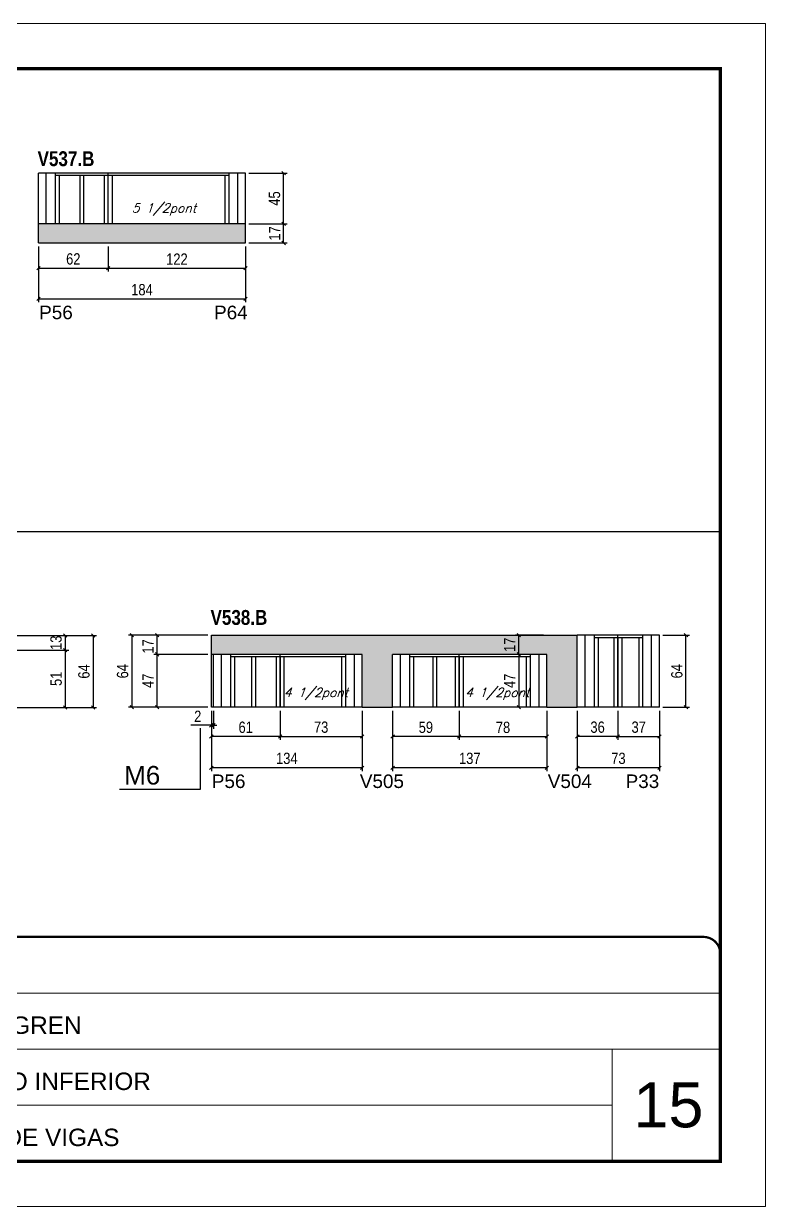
# Model space of a CAD drawing. Extents: x 3309 to 9590, y -2522 to 14608.
# Drawn here: x 7319 to 7978, y 10112 to 11162 of the extents above; entities that cross this region are included whole.
import ezdxf

# ---------------------------------------------------------------- set-up
doc = ezdxf.new("R2010")
doc.units = 0
doc.linetypes.add('CONTINUO', pattern=[0])
doc.linetypes.add('DASHED', pattern=[0.75, 0.5, -0.25])
for name, color, linetype in [('5', 5, 'Continuous'), ('COTA', 241, 'Continuous'), ('NOMENCLATURA', 7, 'Continuous'), ('Painéis', 200, 'Continuous'), ('SARR_2.2x7', 40, 'Continuous'), ('SARR_3.5x7', 81, 'Continuous'), ('texto', 7, 'Continuous')]:
    doc.layers.add(name, color=color, linetype=linetype)
for name, color, linetype, lineweight in [('CARIMBO', 255, 'Continuous', 9), ('Folhas', 255, 'Continuous', 9), ('SARRAFO DE PRESSAO', 251, 'DASHED', 9)]:
    doc.layers.add(name, color=color, linetype=linetype, lineweight=lineweight)
doc.styles.add('ARIAL', font='arial.ttf')
doc.styles.add('COTA TECNICA', font='techl___.ttf', dxfattribs={"height": 10})
doc.styles.add('Romans', font='romans.shx')
doc.styles.get("Standard").update_dxf_attribs({"font": 'arial.ttf'})
doc.styles.add('TECNICA', font='techb___.ttf', dxfattribs={"height": 10})
doc.dimstyles.new('PAINEL', dxfattribs={"dimtxt": 10, "dimasz": 3, "dimexe": 3, "dimexo": 3, "dimgap": 3, "dimtad": 1, "dimdec": 1, "dimzin": 12, "dimdsep": 46, "dimtxsty": 'COTA TECNICA', "dimblk1": 'OBLIQUE', "dimblk2": 'OBLIQUE', "dimsah": 1, "dimcen": 0.9, "dimclrd": 4, "dimclre": 4, "dimclrt": 240, "dimadec": 1, "dimazin": 3, "dimtfac": 1, "dimtdec": 1, "dimtmove": 0, "dimatfit": 3, "dimfxl": 1, "dimtolj": 1, "dimtzin": 12, "dimarcsym": 0})

# ---------------------------------------------------------------- blocks, each defined once
blk = doc.blocks.new('9999999999')
at = {"color": 30, "linetype": 'CONTINUO'}
for p, q in [((98564.6, 34379.6), (99584, 34379.6)), ((98564.6, 34329.8), (99488, 34329.8)), ((99584, 34329.8), (99488, 34329.8)), ((99488, 34329.8), (99488, 34230.2)), ((98564.6, 34280), (99488, 34280))]:
    blk.add_line(p, q, dxfattribs=at)
at = {"color": 30, "linetype": 'CONTINUO', "const_width": 2}
blk.add_lwpolyline([(99584, 34230.2), (99584, 34414.4, 0.414214), (99569, 34429.4), (98229, 34429.4, 0.414214), (98214, 34414.4), (98214, 34245.2, 0.414214), (98229, 34230.2), (99584, 34230.2)], format="xyb", dxfattribs=at)
at = {"layer": 'Folhas'}
blk.add_lwpolyline([(98139, 34190.2), (99624, 34190.2), (99624, 35240.2), (98139, 35240.2)], close=True, dxfattribs=at)
at = {"layer": 'Folhas', "color": 30, "const_width": 3}
blk.add_lwpolyline([(98214, 34230.2), (99584, 34230.2), (99584, 35200.2), (98214, 35200.2)], close=True, dxfattribs=at)
at = {"color": 7, "linetype": 'Continuous', "ltscale": 5, "style": 'ARIAL'}
for s, p in [('LEAF LOEFGREN', (98837.7, 34343.3)), ('1° SUBSOLO INFERIOR', (98837.7, 34293.5)), ('LATERAIS DE VIGAS', (98837.7, 34243.7))]:
    blk.add_text(s, height=15.483, dxfattribs=at).set_placement(p)
blk = doc.blocks.new('_Oblique')
at = {"color": 0, "linetype": 'ByBlock', "lineweight": -2}
blk.add_line((-0.5, -0.5), (0.5, 0.5), dxfattribs=at)
blk = doc.blocks.new('*D205')
at = {"layer": 'COTA', "color": 4, "lineweight": -2, "transparency": 16777216}
for p, q in [((7309.1, 10606), (7359.2, 10606)), ((7356.2, 10606), (7356.2, 10555)), ((7309.1, 10555), (7359.2, 10555))]:
    blk.add_line(p, q, dxfattribs=at)
at = {"layer": 'Defpoints', "color": 0, "transparency": 16777216}
for p in [(7306.1, 10606, 0), (7306.1, 10555, 0), (7356.2, 10555)]:
    blk.add_point(p, dxfattribs=at)
at = {"layer": 'COTA', "color": 4, "lineweight": -2, "transparency": 16777216, "xscale": 3, "yscale": 3, "zscale": 3}
for p, rotation in [((7356.2, 10606), 90), ((7356.2, 10555), 270)]:
    blk.add_blockref('_Oblique', p, dxfattribs=dict(at, rotation=rotation))
at = {"layer": 'COTA', "color": 240, "transparency": 16777216, "insert": (7348.1, 10580.5), "char_height": 10, "attachment_point": 5, "rotation": 90, "style": 'COTA TECNICA'}
blk.add_mtext('\\A1;51', dxfattribs=at)
blk = doc.blocks.new('*D207')
at = {"layer": 'COTA', "color": 4, "lineweight": -2, "transparency": 16777216}
for p, q in [((7309.1, 10619), (7359.2, 10619)), ((7356.2, 10619), (7356.2, 10606)), ((7309.1, 10606), (7359.2, 10606))]:
    blk.add_line(p, q, dxfattribs=at)
at = {"layer": 'Defpoints', "color": 0, "transparency": 16777216}
for p in [(7306.1, 10619, 0), (7306.1, 10606, 0), (7356.2, 10606)]:
    blk.add_point(p, dxfattribs=at)
at = {"layer": 'COTA', "color": 4, "lineweight": -2, "transparency": 16777216, "xscale": 3, "yscale": 3, "zscale": 3}
for p, rotation in [((7356.2, 10619), 90), ((7356.2, 10606), 270)]:
    blk.add_blockref('_Oblique', p, dxfattribs=dict(at, rotation=rotation))
at = {"layer": 'COTA', "color": 240, "transparency": 16777216, "insert": (7348, 10612.5), "char_height": 10, "attachment_point": 5, "rotation": 90, "style": 'COTA TECNICA'}
blk.add_mtext('\\A1;13', dxfattribs=at)
blk = doc.blocks.new('*D208')
at = {"layer": 'COTA', "color": 4, "lineweight": -2, "transparency": 16777216}
for p, q in [((7309.1, 10619), (7383.9, 10619)), ((7380.9, 10619), (7380.9, 10555)), ((7309.1, 10555), (7383.9, 10555))]:
    blk.add_line(p, q, dxfattribs=at)
at = {"layer": 'Defpoints', "color": 0, "transparency": 16777216}
for p in [(7306.1, 10619, 0), (7306.1, 10555, 0), (7380.9, 10555)]:
    blk.add_point(p, dxfattribs=at)
at = {"layer": 'COTA', "color": 4, "lineweight": -2, "transparency": 16777216, "xscale": 3, "yscale": 3, "zscale": 3}
for p, rotation in [((7380.9, 10619), 90), ((7380.9, 10555), 270)]:
    blk.add_blockref('_Oblique', p, dxfattribs=dict(at, rotation=rotation))
at = {"layer": 'COTA', "color": 240, "transparency": 16777216, "insert": (7372.8, 10587), "char_height": 10, "attachment_point": 5, "rotation": 90, "style": 'COTA TECNICA'}
blk.add_mtext('\\A1;64', dxfattribs=at)
blk = doc.blocks.new('*D210')
at = {"layer": 'COTA', "color": 4, "linetype": 'ByBlock', "lineweight": -2, "transparency": 16777216}
for p, q in [((7485.9, 10552.2), (7485.9, 10526.3)), ((7546.9, 10552.2), (7546.9, 10526.3)), ((7546.9, 10529.3), (7485.9, 10529.3))]:
    blk.add_line(p, q, dxfattribs=at)
at = {"layer": 'Defpoints', "color": 0, "linetype": 'ByBlock', "transparency": 16777216}
for p in [(7485.9, 10555.2), (7546.9, 10555.2), (7485.9, 10529.3)]:
    blk.add_point(p, dxfattribs=at)
at = {"layer": 'COTA', "color": 4, "linetype": 'ByBlock', "lineweight": -2, "transparency": 16777216, "xscale": 3, "yscale": 3, "zscale": 3, "rotation": 180}
blk.add_blockref('_Oblique', (7485.9, 10529.3), dxfattribs=at)
at = {"layer": 'COTA', "color": 4, "linetype": 'ByBlock', "lineweight": -2, "transparency": 16777216, "xscale": 3, "yscale": 3, "zscale": 3}
blk.add_blockref('_Oblique', (7546.9, 10529.3), dxfattribs=at)
at = {"layer": 'COTA', "color": 240, "linetype": 'ByBlock', "transparency": 16777216, "insert": (7516.4, 10537.4), "char_height": 10, "attachment_point": 5, "style": 'COTA TECNICA'}
blk.add_mtext('\\A1;61', dxfattribs=at)
blk = doc.blocks.new('*D213')
at = {"layer": 'COTA', "color": 4, "linetype": 'ByBlock', "lineweight": -2, "transparency": 16777216}
for p, q in [((7485.9, 10552.2), (7485.9, 10498.5)), ((7619.9, 10552.2), (7619.9, 10498.5)), ((7619.9, 10501.5), (7485.9, 10501.5))]:
    blk.add_line(p, q, dxfattribs=at)
at = {"layer": 'Defpoints', "color": 0, "linetype": 'ByBlock', "transparency": 16777216}
for p in [(7485.9, 10555.2), (7619.9, 10555.2), (7485.9, 10501.5)]:
    blk.add_point(p, dxfattribs=at)
at = {"layer": 'COTA', "color": 4, "linetype": 'ByBlock', "lineweight": -2, "transparency": 16777216, "xscale": 3, "yscale": 3, "zscale": 3, "rotation": 180}
blk.add_blockref('_Oblique', (7485.9, 10501.5), dxfattribs=at)
at = {"layer": 'COTA', "color": 4, "linetype": 'ByBlock', "lineweight": -2, "transparency": 16777216, "xscale": 3, "yscale": 3, "zscale": 3}
blk.add_blockref('_Oblique', (7619.9, 10501.5), dxfattribs=at)
at = {"layer": 'COTA', "color": 240, "linetype": 'ByBlock', "transparency": 16777216, "insert": (7552.9, 10509.8), "char_height": 10, "attachment_point": 5, "style": 'COTA TECNICA'}
blk.add_mtext('\\A1;134', dxfattribs=at)
blk = doc.blocks.new('*D214')
at = {"layer": 'COTA', "color": 4, "lineweight": -2, "transparency": 16777216}
for p, q in [((7482.9, 10602.2), (7434.8, 10602.2)), ((7437.8, 10555.2), (7437.8, 10602.2)), ((7482.9, 10555.2), (7434.8, 10555.2))]:
    blk.add_line(p, q, dxfattribs=at)
at = {"layer": 'Defpoints', "color": 0, "transparency": 16777216}
for p in [(7437.8, 10602.2), (7485.9, 10602.2), (7485.9, 10555.2)]:
    blk.add_point(p, dxfattribs=at)
at = {"layer": 'COTA', "color": 4, "lineweight": -2, "transparency": 16777216, "xscale": 3, "yscale": 3, "zscale": 3}
for p, rotation in [((7437.8, 10602.2), 90), ((7437.8, 10555.2), 270)]:
    blk.add_blockref('_Oblique', p, dxfattribs=dict(at, rotation=rotation))
at = {"layer": 'COTA', "color": 240, "transparency": 16777216, "insert": (7429.7, 10578.7), "char_height": 10, "attachment_point": 5, "rotation": 90, "style": 'COTA TECNICA'}
blk.add_mtext('\\A1;47', dxfattribs=at)
blk = doc.blocks.new('*D211')
at = {"layer": 'COTA', "color": 4, "lineweight": -2, "transparency": 16777216}
for p, q in [((7546.9, 10552.2), (7546.9, 10526.3)), ((7619.9, 10552.2), (7619.9, 10526.3)), ((7546.9, 10529.3), (7619.9, 10529.3))]:
    blk.add_line(p, q, dxfattribs=at)
at = {"layer": 'Defpoints', "color": 0, "transparency": 16777216}
for p in [(7546.9, 10555.2, 0), (7619.9, 10555.2, 0), (7619.9, 10529.3)]:
    blk.add_point(p, dxfattribs=at)
at = {"layer": 'COTA', "color": 4, "lineweight": -2, "transparency": 16777216, "xscale": 3, "yscale": 3, "zscale": 3, "rotation": 180}
blk.add_blockref('_Oblique', (7546.9, 10529.3), dxfattribs=at)
at = {"layer": 'COTA', "color": 4, "lineweight": -2, "transparency": 16777216, "xscale": 3, "yscale": 3, "zscale": 3}
blk.add_blockref('_Oblique', (7619.9, 10529.3), dxfattribs=at)
at = {"layer": 'COTA', "color": 240, "transparency": 16777216, "insert": (7583.4, 10537.5), "char_height": 10, "attachment_point": 5, "style": 'COTA TECNICA'}
blk.add_mtext('\\A1;73', dxfattribs=at)
blk = doc.blocks.new('*D212')
at = {"layer": 'COTA', "color": 4, "lineweight": -2, "transparency": 16777216}
for p, q in [((7482.9, 10619.2), (7434.8, 10619.2)), ((7437.8, 10602.2), (7437.8, 10619.2)), ((7482.9, 10602.2), (7434.8, 10602.2))]:
    blk.add_line(p, q, dxfattribs=at)
at = {"layer": 'Defpoints', "color": 0, "transparency": 16777216}
for p in [(7437.8, 10619.2), (7485.9, 10619.2, 0), (7485.9, 10602.2, 0)]:
    blk.add_point(p, dxfattribs=at)
at = {"layer": 'COTA', "color": 4, "lineweight": -2, "transparency": 16777216, "xscale": 3, "yscale": 3, "zscale": 3}
for p, rotation in [((7437.8, 10619.2), 90), ((7437.8, 10602.2), 270)]:
    blk.add_blockref('_Oblique', p, dxfattribs=dict(at, rotation=rotation))
at = {"layer": 'COTA', "color": 240, "transparency": 16777216, "insert": (7429.7, 10609.2), "char_height": 10, "attachment_point": 5, "rotation": 90, "style": 'COTA TECNICA'}
blk.add_mtext('\\A1;17', dxfattribs=at)
blk = doc.blocks.new('*D209')
at = {"layer": 'COTA', "color": 4, "lineweight": -2, "transparency": 16777216}
for p, q in [((7482.9, 10619.2), (7412.2, 10619.2)), ((7415.2, 10619.2), (7415.2, 10555.2)), ((7482.9, 10555.2), (7412.2, 10555.2))]:
    blk.add_line(p, q, dxfattribs=at)
at = {"layer": 'Defpoints', "color": 0, "transparency": 16777216}
for p in [(7485.9, 10619.2, 0), (7415.2, 10555.2), (7485.9, 10555.2, 0)]:
    blk.add_point(p, dxfattribs=at)
at = {"layer": 'COTA', "color": 4, "lineweight": -2, "transparency": 16777216, "xscale": 3, "yscale": 3, "zscale": 3}
for p, rotation in [((7415.2, 10619.2), 90), ((7415.2, 10555.2), 270)]:
    blk.add_blockref('_Oblique', p, dxfattribs=dict(at, rotation=rotation))
at = {"layer": 'COTA', "color": 240, "transparency": 16777216, "insert": (7407.1, 10587.2), "char_height": 10, "attachment_point": 5, "rotation": 90, "style": 'COTA TECNICA'}
blk.add_mtext('\\A1;64', dxfattribs=at)
blk = doc.blocks.new('*D215')
at = {"layer": 'COTA', "color": 4, "linetype": 'ByBlock', "lineweight": -2, "transparency": 16777216}
for p, q in [((7646.9, 10552.2), (7646.9, 10526.3)), ((7705.9, 10552.2), (7705.9, 10526.3)), ((7705.9, 10529.3), (7646.9, 10529.3))]:
    blk.add_line(p, q, dxfattribs=at)
at = {"layer": 'Defpoints', "color": 0, "linetype": 'ByBlock', "transparency": 16777216}
for p in [(7646.9, 10555.2), (7705.9, 10555.2), (7646.9, 10529.3)]:
    blk.add_point(p, dxfattribs=at)
at = {"layer": 'COTA', "color": 4, "linetype": 'ByBlock', "lineweight": -2, "transparency": 16777216, "xscale": 3, "yscale": 3, "zscale": 3, "rotation": 180}
blk.add_blockref('_Oblique', (7646.9, 10529.3), dxfattribs=at)
at = {"layer": 'COTA', "color": 4, "linetype": 'ByBlock', "lineweight": -2, "transparency": 16777216, "xscale": 3, "yscale": 3, "zscale": 3}
blk.add_blockref('_Oblique', (7705.9, 10529.3), dxfattribs=at)
at = {"layer": 'COTA', "color": 240, "linetype": 'ByBlock', "transparency": 16777216, "insert": (7676.4, 10537.4), "char_height": 10, "attachment_point": 5, "style": 'COTA TECNICA'}
blk.add_mtext('\\A1;59', dxfattribs=at)
blk = doc.blocks.new('*D217')
at = {"layer": 'COTA', "color": 4, "linetype": 'ByBlock', "lineweight": -2, "transparency": 16777216}
for p, q in [((7646.9, 10552.2), (7646.9, 10498.5)), ((7783.9, 10552.2), (7783.9, 10498.5)), ((7783.9, 10501.5), (7646.9, 10501.5))]:
    blk.add_line(p, q, dxfattribs=at)
at = {"layer": 'Defpoints', "color": 0, "linetype": 'ByBlock', "transparency": 16777216}
for p in [(7646.9, 10555.2), (7783.9, 10555.2), (7646.9, 10501.5)]:
    blk.add_point(p, dxfattribs=at)
at = {"layer": 'COTA', "color": 4, "linetype": 'ByBlock', "lineweight": -2, "transparency": 16777216, "xscale": 3, "yscale": 3, "zscale": 3, "rotation": 180}
blk.add_blockref('_Oblique', (7646.9, 10501.5), dxfattribs=at)
at = {"layer": 'COTA', "color": 4, "linetype": 'ByBlock', "lineweight": -2, "transparency": 16777216, "xscale": 3, "yscale": 3, "zscale": 3}
blk.add_blockref('_Oblique', (7783.9, 10501.5), dxfattribs=at)
at = {"layer": 'COTA', "color": 240, "linetype": 'ByBlock', "transparency": 16777216, "insert": (7715.4, 10509.8), "char_height": 10, "attachment_point": 5, "style": 'COTA TECNICA'}
blk.add_mtext('\\A1;137', dxfattribs=at)
blk = doc.blocks.new('*D216')
at = {"layer": 'COTA', "color": 4, "lineweight": -2, "transparency": 16777216}
for p, q in [((7705.9, 10552.2), (7705.9, 10526.3)), ((7783.9, 10552.2), (7783.9, 10526.3)), ((7705.9, 10529.3), (7783.9, 10529.3))]:
    blk.add_line(p, q, dxfattribs=at)
at = {"layer": 'Defpoints', "color": 0, "transparency": 16777216}
for p in [(7705.9, 10555.2, 0), (7783.9, 10555.2, 0), (7783.9, 10529.3)]:
    blk.add_point(p, dxfattribs=at)
at = {"layer": 'COTA', "color": 4, "lineweight": -2, "transparency": 16777216, "xscale": 3, "yscale": 3, "zscale": 3, "rotation": 180}
blk.add_blockref('_Oblique', (7705.9, 10529.3), dxfattribs=at)
at = {"layer": 'COTA', "color": 4, "lineweight": -2, "transparency": 16777216, "xscale": 3, "yscale": 3, "zscale": 3}
blk.add_blockref('_Oblique', (7783.9, 10529.3), dxfattribs=at)
at = {"layer": 'COTA', "color": 240, "transparency": 16777216, "insert": (7744.9, 10537.3), "char_height": 10, "attachment_point": 5, "style": 'COTA TECNICA'}
blk.add_mtext('\\A1;78', dxfattribs=at)
blk = doc.blocks.new('*D219')
at = {"layer": 'COTA', "color": 4, "linetype": 'ByBlock', "lineweight": -2, "transparency": 16777216}
for p, q in [((7810.9, 10552.2), (7810.9, 10526.3)), ((7846.9, 10552.2), (7846.9, 10526.3)), ((7846.9, 10529.3), (7810.9, 10529.3))]:
    blk.add_line(p, q, dxfattribs=at)
at = {"layer": 'Defpoints', "color": 0, "linetype": 'ByBlock', "transparency": 16777216}
for p in [(7810.9, 10555.2), (7846.9, 10555.2), (7810.9, 10529.3)]:
    blk.add_point(p, dxfattribs=at)
at = {"layer": 'COTA', "color": 4, "linetype": 'ByBlock', "lineweight": -2, "transparency": 16777216, "xscale": 3, "yscale": 3, "zscale": 3, "rotation": 180}
blk.add_blockref('_Oblique', (7810.9, 10529.3), dxfattribs=at)
at = {"layer": 'COTA', "color": 4, "linetype": 'ByBlock', "lineweight": -2, "transparency": 16777216, "xscale": 3, "yscale": 3, "zscale": 3}
blk.add_blockref('_Oblique', (7846.9, 10529.3), dxfattribs=at)
at = {"layer": 'COTA', "color": 240, "linetype": 'ByBlock', "transparency": 16777216, "insert": (7828.9, 10537.5), "char_height": 10, "attachment_point": 5, "style": 'COTA TECNICA'}
blk.add_mtext('\\A1;36', dxfattribs=at)
blk = doc.blocks.new('*D220')
at = {"layer": 'COTA', "color": 4, "linetype": 'ByBlock', "lineweight": -2, "transparency": 16777216}
for p, q in [((7810.9, 10552.2), (7810.9, 10498.5)), ((7883.9, 10552.2), (7883.9, 10498.5)), ((7883.9, 10501.5), (7810.9, 10501.5))]:
    blk.add_line(p, q, dxfattribs=at)
at = {"layer": 'Defpoints', "color": 0, "linetype": 'ByBlock', "transparency": 16777216}
for p in [(7810.9, 10555.2), (7883.9, 10555.2), (7810.9, 10501.5)]:
    blk.add_point(p, dxfattribs=at)
at = {"layer": 'COTA', "color": 4, "linetype": 'ByBlock', "lineweight": -2, "transparency": 16777216, "xscale": 3, "yscale": 3, "zscale": 3, "rotation": 180}
blk.add_blockref('_Oblique', (7810.9, 10501.5), dxfattribs=at)
at = {"layer": 'COTA', "color": 4, "linetype": 'ByBlock', "lineweight": -2, "transparency": 16777216, "xscale": 3, "yscale": 3, "zscale": 3}
blk.add_blockref('_Oblique', (7883.9, 10501.5), dxfattribs=at)
at = {"layer": 'COTA', "color": 240, "linetype": 'ByBlock', "transparency": 16777216, "insert": (7847.4, 10509.8), "char_height": 10, "attachment_point": 5, "style": 'COTA TECNICA'}
blk.add_mtext('\\A1;73', dxfattribs=at)
blk = doc.blocks.new('*D218')
at = {"layer": 'COTA', "color": 4, "lineweight": -2, "transparency": 16777216}
for p, q in [((7846.9, 10552.2), (7846.9, 10526.3)), ((7883.9, 10552.2), (7883.9, 10526.3)), ((7846.9, 10529.3), (7883.9, 10529.3))]:
    blk.add_line(p, q, dxfattribs=at)
at = {"layer": 'Defpoints', "color": 0, "transparency": 16777216}
for p in [(7846.9, 10555.2, 0), (7883.9, 10555.2, 0), (7883.9, 10529.3)]:
    blk.add_point(p, dxfattribs=at)
at = {"layer": 'COTA', "color": 4, "lineweight": -2, "transparency": 16777216, "xscale": 3, "yscale": 3, "zscale": 3, "rotation": 180}
blk.add_blockref('_Oblique', (7846.9, 10529.3), dxfattribs=at)
at = {"layer": 'COTA', "color": 4, "lineweight": -2, "transparency": 16777216, "xscale": 3, "yscale": 3, "zscale": 3}
blk.add_blockref('_Oblique', (7883.9, 10529.3), dxfattribs=at)
at = {"layer": 'COTA', "color": 240, "transparency": 16777216, "insert": (7865.4, 10537.5), "char_height": 10, "attachment_point": 5, "style": 'COTA TECNICA'}
blk.add_mtext('\\A1;37', dxfattribs=at)
blk = doc.blocks.new('*D221')
at = {"layer": 'COTA', "color": 4, "lineweight": -2, "transparency": 16777216}
for p, q in [((7886.9, 10619.2), (7910.4, 10619.2)), ((7907.4, 10555.2), (7907.4, 10619.2)), ((7886.9, 10555.2), (7910.4, 10555.2))]:
    blk.add_line(p, q, dxfattribs=at)
at = {"layer": 'Defpoints', "color": 0, "transparency": 16777216}
for p in [(7883.9, 10619.2), (7907.4, 10619.2), (7883.9, 10555.2)]:
    blk.add_point(p, dxfattribs=at)
at = {"layer": 'COTA', "color": 4, "lineweight": -2, "transparency": 16777216, "xscale": 3, "yscale": 3, "zscale": 3}
for p, rotation in [((7907.4, 10619.2), 90), ((7907.4, 10555.2), 270)]:
    blk.add_blockref('_Oblique', p, dxfattribs=dict(at, rotation=rotation))
at = {"layer": 'COTA', "color": 240, "transparency": 16777216, "insert": (7899.3, 10587.2), "char_height": 10, "attachment_point": 5, "rotation": 90, "style": 'COTA TECNICA'}
blk.add_mtext('\\A1;64', dxfattribs=at)
blk = doc.blocks.new('*D222')
at = {"layer": 'COTA', "color": 4, "lineweight": -2, "transparency": 16777216}
for p, q in [((7485.9, 10552.2), (7485.9, 10536.2)), ((7487.9, 10552.2), (7487.9, 10536.2)), ((7485.9, 10539.2), (7467.8, 10539.2)), ((7487.9, 10539.2), (7485.9, 10539.2)), ((7487.9, 10539.2), (7490.9, 10539.2))]:
    blk.add_line(p, q, dxfattribs=at)
at = {"layer": 'Defpoints', "color": 0, "transparency": 16777216}
for p in [(7485.9, 10555.2), (7487.9, 10555.2), (7485.9, 10539.2)]:
    blk.add_point(p, dxfattribs=at)
at = {"layer": 'COTA', "color": 4, "lineweight": -2, "transparency": 16777216, "xscale": 3, "yscale": 3, "zscale": 3}
blk.add_blockref('_Oblique', (7485.9, 10539.2), dxfattribs=at)
at = {"layer": 'COTA', "color": 4, "lineweight": -2, "transparency": 16777216, "xscale": 3, "yscale": 3, "zscale": 3, "rotation": 180}
blk.add_blockref('_Oblique', (7487.9, 10539.2), dxfattribs=at)
at = {"layer": 'COTA', "color": 240, "transparency": 16777216, "insert": (7473.8, 10547.2), "char_height": 10, "attachment_point": 5, "style": 'COTA TECNICA'}
blk.add_mtext('\\A1;2', dxfattribs=at)
blk = doc.blocks.new('*D235')
at = {"layer": 'COTA', "color": 4, "lineweight": -2, "transparency": 16777216}
for p, q in [((7332.3, 10964.4), (7332.3, 10914.8)), ((7516.3, 10964.4), (7516.3, 10914.8)), ((7332.3, 10917.8), (7516.3, 10917.8))]:
    blk.add_line(p, q, dxfattribs=at)
at = {"layer": 'Defpoints', "color": 0, "transparency": 16777216}
for p in [(7332.3, 10967.4), (7516.3, 10967.4), (7516.3, 10917.8)]:
    blk.add_point(p, dxfattribs=at)
at = {"layer": 'COTA', "color": 4, "lineweight": -2, "transparency": 16777216, "xscale": 3, "yscale": 3, "zscale": 3, "rotation": 180}
blk.add_blockref('_Oblique', (7332.3, 10917.8), dxfattribs=at)
at = {"layer": 'COTA', "color": 4, "lineweight": -2, "transparency": 16777216, "xscale": 3, "yscale": 3, "zscale": 3}
blk.add_blockref('_Oblique', (7516.3, 10917.8), dxfattribs=at)
at = {"layer": 'COTA', "color": 240, "transparency": 16777216, "insert": (7424.3, 10925.9), "char_height": 10, "attachment_point": 5, "style": 'COTA TECNICA'}
blk.add_mtext('\\A1;184', dxfattribs=at)
blk = doc.blocks.new('*D236')
at = {"layer": 'COTA', "color": 4, "lineweight": -2, "transparency": 16777216}
for p, q in [((7519.3, 10984.4), (7553.1, 10984.4)), ((7550.1, 10967.4), (7550.1, 10984.4)), ((7519.3, 10967.4), (7553.1, 10967.4))]:
    blk.add_line(p, q, dxfattribs=at)
at = {"layer": 'Defpoints', "color": 0, "transparency": 16777216}
for p in [(7516.3, 10984.4), (7550.1, 10984.4), (7516.3, 10967.4)]:
    blk.add_point(p, dxfattribs=at)
at = {"layer": 'COTA', "color": 4, "lineweight": -2, "transparency": 16777216, "xscale": 3, "yscale": 3, "zscale": 3}
for p, rotation in [((7550.1, 10984.4), 90), ((7550.1, 10967.4), 270)]:
    blk.add_blockref('_Oblique', p, dxfattribs=dict(at, rotation=rotation))
at = {"layer": 'COTA', "color": 240, "transparency": 16777216, "insert": (7542.1, 10975.9), "char_height": 10, "attachment_point": 5, "rotation": 90, "style": 'COTA TECNICA'}
blk.add_mtext('\\A1;17', dxfattribs=at)
blk = doc.blocks.new('*D237')
at = {"layer": 'COTA', "color": 4, "lineweight": -2, "transparency": 16777216}
for p, q in [((7519.3, 11029.4), (7553.1, 11029.4)), ((7550.1, 10984.4), (7550.1, 11029.4)), ((7519.3, 10984.4), (7553.1, 10984.4))]:
    blk.add_line(p, q, dxfattribs=at)
at = {"layer": 'Defpoints', "color": 0, "transparency": 16777216}
for p in [(7516.3, 11029.4), (7550.1, 11029.4), (7516.3, 10984.4)]:
    blk.add_point(p, dxfattribs=at)
at = {"layer": 'COTA', "color": 4, "lineweight": -2, "transparency": 16777216, "xscale": 3, "yscale": 3, "zscale": 3}
for p, rotation in [((7550.1, 11029.4), 90), ((7550.1, 10984.4), 270)]:
    blk.add_blockref('_Oblique', p, dxfattribs=dict(at, rotation=rotation))
at = {"layer": 'COTA', "color": 240, "transparency": 16777216, "insert": (7542, 11006.9), "char_height": 10, "attachment_point": 5, "rotation": 90, "style": 'COTA TECNICA'}
blk.add_mtext('\\A1;45', dxfattribs=at)
blk = doc.blocks.new('*D238')
at = {"layer": 'COTA', "color": 4, "lineweight": -2, "transparency": 16777216}
for p, q in [((7332.3, 10964.4), (7332.3, 10942.1)), ((7394.3, 10964.4), (7394.3, 10942.1)), ((7332.3, 10945.1), (7394.3, 10945.1))]:
    blk.add_line(p, q, dxfattribs=at)
at = {"layer": 'Defpoints', "color": 0, "transparency": 16777216}
for p in [(7332.3, 10967.4), (7394.3, 10967.4), (7394.3, 10945.1)]:
    blk.add_point(p, dxfattribs=at)
at = {"layer": 'COTA', "color": 4, "lineweight": -2, "transparency": 16777216, "xscale": 3, "yscale": 3, "zscale": 3, "rotation": 180}
blk.add_blockref('_Oblique', (7332.3, 10945.1), dxfattribs=at)
at = {"layer": 'COTA', "color": 4, "lineweight": -2, "transparency": 16777216, "xscale": 3, "yscale": 3, "zscale": 3}
blk.add_blockref('_Oblique', (7394.3, 10945.1), dxfattribs=at)
at = {"layer": 'COTA', "color": 240, "transparency": 16777216, "insert": (7363.3, 10953.2), "char_height": 10, "attachment_point": 5, "style": 'COTA TECNICA'}
blk.add_mtext('\\A1;62', dxfattribs=at)
blk = doc.blocks.new('*D239')
at = {"layer": 'COTA', "color": 4, "lineweight": -2, "transparency": 16777216}
for p, q in [((7394.3, 10964.4), (7394.3, 10942.1)), ((7516.3, 10964.4), (7516.3, 10942.1)), ((7394.3, 10945.1), (7516.3, 10945.1))]:
    blk.add_line(p, q, dxfattribs=at)
at = {"layer": 'Defpoints', "color": 0, "transparency": 16777216}
for p in [(7394.3, 10967.4), (7516.3, 10967.4), (7516.3, 10945.1)]:
    blk.add_point(p, dxfattribs=at)
at = {"layer": 'COTA', "color": 4, "lineweight": -2, "transparency": 16777216, "xscale": 3, "yscale": 3, "zscale": 3, "rotation": 180}
blk.add_blockref('_Oblique', (7394.3, 10945.1), dxfattribs=at)
at = {"layer": 'COTA', "color": 4, "lineweight": -2, "transparency": 16777216, "xscale": 3, "yscale": 3, "zscale": 3}
blk.add_blockref('_Oblique', (7516.3, 10945.1), dxfattribs=at)
at = {"layer": 'COTA', "color": 240, "transparency": 16777216, "insert": (7455.3, 10953.1), "char_height": 10, "attachment_point": 5, "style": 'COTA TECNICA'}
blk.add_mtext('\\A1;122', dxfattribs=at)
blk = doc.blocks.new('*D489')
at = {"layer": 'COTA', "color": 4, "lineweight": -2, "transparency": 16777216}
for p, q in [((7780.9, 10602.2), (7755.9, 10602.2)), ((7758.9, 10602.2), (7758.9, 10555.2)), ((7780.9, 10555.2), (7755.9, 10555.2))]:
    blk.add_line(p, q, dxfattribs=at)
at = {"layer": 'Defpoints', "color": 0, "transparency": 16777216}
for p in [(7783.9, 10602.2), (7758.9, 10555.2), (7783.9, 10555.2)]:
    blk.add_point(p, dxfattribs=at)
at = {"layer": 'COTA', "color": 4, "lineweight": -2, "transparency": 16777216, "xscale": 3, "yscale": 3, "zscale": 3}
for p, rotation in [((7758.9, 10602.2), 90), ((7758.9, 10555.2), 270)]:
    blk.add_blockref('_Oblique', p, dxfattribs=dict(at, rotation=rotation))
at = {"layer": 'COTA', "color": 240, "transparency": 16777216, "insert": (7750.8, 10578.7), "char_height": 10, "attachment_point": 5, "rotation": 90, "style": 'COTA TECNICA'}
blk.add_mtext('\\A1;47', dxfattribs=at)
blk = doc.blocks.new('*D490')
at = {"layer": 'COTA', "color": 4, "lineweight": -2, "transparency": 16777216}
for p, q in [((7780.9, 10619.2), (7755.9, 10619.2)), ((7758.9, 10602.2), (7758.9, 10619.2)), ((7780.9, 10602.2), (7755.9, 10602.2))]:
    blk.add_line(p, q, dxfattribs=at)
at = {"layer": 'Defpoints', "color": 0, "transparency": 16777216}
for p in [(7758.9, 10619.2), (7783.9, 10619.2), (7783.9, 10602.2)]:
    blk.add_point(p, dxfattribs=at)
at = {"layer": 'COTA', "color": 4, "lineweight": -2, "transparency": 16777216, "xscale": 3, "yscale": 3, "zscale": 3}
for p, rotation in [((7758.9, 10619.2), 90), ((7758.9, 10602.2), 270)]:
    blk.add_blockref('_Oblique', p, dxfattribs=dict(at, rotation=rotation))
at = {"layer": 'COTA', "color": 240, "transparency": 16777216, "insert": (7750.8, 10610.7), "char_height": 10, "attachment_point": 5, "rotation": 90, "style": 'COTA TECNICA'}
blk.add_mtext('\\A1;17', dxfattribs=at)

msp = doc.modelspace()

# ---------------------------------------------------------------- hatches: boundary and pattern name
at = {"layer": 'COTA'}
h = msp.add_hatch(dxfattribs=at)
h.set_pattern_fill('AR-CONC', color=256, scale=0.03)
h.set_pattern_definition([(50, (330.201, 0), (5.46554, -0.4781726), [0.5715, -6.2865]), (355, (330.201, 0), (-1.0573026, 5.7317054), [0.4572, -5.0292175]), (100.451445, (330.6565, -0.04), (4.4082374, 5.2535326), [0.4857003, -5.3427073]), (46.1842, (330.201, 1.524), (8.1323712, -1.26127), [0.85725, -9.42975]), (96.63556, (330.879, 1.419), (7.122124, 7.4227837), [0.7285507, -8.014068]), (351.18415, (330.201, 1.524), (7.122124, 7.422784), [0.685799, -7.543792]), (21, (330.963, 1.143), (4.5484317, -3.067956), [0.5715, -6.2865]), (326, (330.963, 1.143), (1.8540609, 5.525639), [0.4572, -5.0292]), (71.451445, (331.342, 0.8873), (6.4024926, 2.457683), [0.4857003, -5.3426981]), (37.5, (330.201, 0), (0.0926581, 2.53665117), [0, -4.96824, 0, -5.1054, 0, -5.04825]), (7.5, (330.201, 0), (2.0045899, 3.00541724), [0, -2.91084, 0, -4.85394, 0, -1.92405]), (327.5, (328.5018, 0), (4.06771786, -0.17186232), [0, -1.905, 0, -5.9436, 0, -7.8867]), (317.5, (327.7398, 0), (4.4438754, 0.7627947), [0, -2.4765, 0, -3.94716, 0, -5.6007])])
h.paths.add_polyline_path([(7516.3, 10984.4), (7332.3, 10984.4), (7332.3, 10967.4), (7516.3, 10967.4)])
h = msp.add_hatch(dxfattribs=at)
h.set_pattern_fill('AR-CONC', color=256, scale=0.03)
h.paths.add_polyline_path([(7810.9, 10619.17), (7485.9, 10619.17), (7485.9, 10602.17), (7619.9, 10602.17), (7619.9, 10555.17), (7646.9, 10555.17), (7646.9, 10602.17), (7783.9, 10602.17), (7783.9, 10555.17), (7810.9, 10555.17)])

# ---------------------------------------------------------------- linework, layer by layer
for p, q in [((7332.3, 10967.4), (7332.3, 10984.4)), ((7516.3, 10967.4), (7516.3, 10984.4)), ((7332.3, 10967.4), (7516.3, 10967.4)), ((6567.87, 10711.25), (7937.87, 10711.25)), ((7485.9, 10602.17), (7485.9, 10619.17)), ((7485.9, 10619.17), (7810.9, 10619.17)), ((7619.9, 10555.17), (7646.9, 10555.17)), ((7783.9, 10555.17), (7810.9, 10555.17))]:
    msp.add_line(p, q, dxfattribs=at)
at = {"layer": 'NOMENCLATURA', "linetype": 'Continuous'}
for p, q in [((7476.24, 10482.42), (7476.24, 10536.72)), ((7404.35, 10482.42), (7476.24, 10482.42))]:
    msp.add_line(p, q, dxfattribs=at)
at = {"layer": 'Painéis', "linetype": 'ByBlock'}
for p, q in [((7516.3, 11029.4), (7332.3, 11029.4)), ((7332.3, 10984.4), (7332.3, 11029.4)), ((7394.3, 10984.4), (7394.3, 11029.4)), ((7516.3, 10984.4), (7516.3, 11029.4)), ((7516.3, 10984.4), (7332.3, 10984.4)), ((7883.9, 10619.17), (7810.9, 10619.17)), ((7810.9, 10555.17), (7810.9, 10619.17)), ((7846.9, 10555.17), (7846.9, 10619.17)), ((7883.9, 10555.17), (7883.9, 10619.17)), ((7619.9, 10602.17), (7485.9, 10602.17)), ((7485.9, 10555.17), (7485.9, 10602.17)), ((7487.9, 10555.17), (7487.9, 10602.17)), ((7546.9, 10555.17), (7546.9, 10602.17)), ((7619.9, 10555.17), (7619.9, 10602.17)), ((7783.9, 10602.17), (7646.9, 10602.17)), ((7646.9, 10555.17), (7646.9, 10602.17)), ((7705.9, 10555.17), (7705.9, 10602.17)), ((7783.9, 10555.17), (7783.9, 10602.17)), ((7619.9, 10555.17), (7485.9, 10555.17)), ((7783.9, 10555.17), (7646.9, 10555.17)), ((7883.9, 10555.17), (7810.9, 10555.17))]:
    msp.add_line(p, q, dxfattribs=at)
at = {"layer": 'SARR_2.2x7', "linetype": 'Continuous'}
for p, q in [((7339.3, 10984.4), (7339.3, 11029.4)), ((7394.3, 11027.2), (7347.3, 11027.2)), ((7501.3, 11027.2), (7394.3, 11027.2)), ((7509.3, 10984.4), (7509.3, 11029.4)), ((7817.9, 10555.17), (7817.9, 10619.17)), ((7846.9, 10616.97), (7825.9, 10616.97)), ((7868.9, 10616.97), (7846.9, 10616.97)), ((7846.9, 10616.97), (7846.9, 10616.97)), ((7876.9, 10555.17), (7876.9, 10619.17)), ((7494.9, 10555.17), (7494.9, 10602.17)), ((7546.9, 10599.97), (7502.9, 10599.97)), ((7604.9, 10599.97), (7546.9, 10599.97)), ((7546.9, 10599.97), (7546.9, 10599.97)), ((7612.9, 10555.17), (7612.9, 10602.17)), ((7653.9, 10555.17), (7653.9, 10602.17)), ((7705.9, 10599.97), (7661.9, 10599.97)), ((7768.9, 10599.97), (7705.9, 10599.97)), ((7705.9, 10599.97), (7705.9, 10599.97)), ((7776.9, 10555.17), (7776.9, 10602.17))]:
    msp.add_line(p, q, dxfattribs=at)
at = {"layer": 'SARR_3.5x7'}
for p, q in [((7347.3, 11029.4), (7347.3, 10984.4)), ((7350.8, 11027.2), (7350.8, 10984.4)), ((7368.97, 11027.2), (7368.97, 10984.4)), ((7372.47, 11027.2), (7372.47, 10984.4)), ((7390.8, 11027.2), (7390.8, 10984.4)), ((7397.8, 11027.2), (7397.8, 10984.4)), ((7497.8, 11027.2), (7497.8, 10984.4)), ((7501.3, 11029.4), (7501.3, 10984.4)), ((7825.9, 10619.17), (7825.9, 10555.17)), ((7829.4, 10616.97), (7829.4, 10555.17)), ((7843.4, 10616.97), (7843.4, 10555.17)), ((7846.9, 10616.97), (7846.9, 10555.17)), ((7850.4, 10616.97), (7850.4, 10555.17)), ((7865.4, 10616.97), (7865.4, 10555.17)), ((7868.9, 10619.17), (7868.9, 10555.17)), ((7502.9, 10602.17), (7502.9, 10555.17)), ((7506.4, 10599.97), (7506.4, 10555.17)), ((7521.47, 10599.97), (7521.47, 10555.17)), ((7524.97, 10599.97), (7524.97, 10555.17)), ((7543.4, 10599.97), (7543.4, 10555.17)), ((7546.9, 10599.97), (7546.9, 10555.17)), ((7550.4, 10599.97), (7550.4, 10555.17)), ((7601.4, 10599.97), (7601.4, 10555.17)), ((7604.9, 10602.17), (7604.9, 10555.17)), ((7661.9, 10602.17), (7661.9, 10555.17)), ((7665.4, 10599.97), (7665.4, 10555.17)), ((7682.47, 10599.97), (7682.47, 10555.17)), ((7685.97, 10599.97), (7685.97, 10555.17)), ((7702.4, 10599.97), (7702.4, 10555.17)), ((7705.9, 10599.97), (7705.9, 10555.17)), ((7709.4, 10599.97), (7709.4, 10555.17)), ((7765.4, 10599.97), (7765.4, 10555.17)), ((7768.9, 10602.17), (7768.9, 10555.17))]:
    msp.add_line(p, q, dxfattribs=at)

# ---------------------------------------------------------------- block references
at = {"layer": 'SARRAFO DE PRESSAO', "color": 6, "linetype": 'ByBlock'}
msp.add_blockref('9999999999', (-91646.11, -24078.07), dxfattribs=at)

# ---------------------------------------------------------------- texts
at = {"layer": '5', "linetype": 'Continuous'}
for s, p in [('P56', (7333.01, 10899.76)), ('P64', (7488.33, 10899.76)), ('P56', (7486.34, 10483.53)), ('V505', (7617.79, 10483.53)), ('V504', (7784.67, 10483.53)), ('P33', (7853.79, 10483.53))]:
    msp.add_text(s, height=12, rotation=0.00004, dxfattribs=at).set_placement(p)
at = {"layer": 'CARIMBO', "style": 'ARIAL'}
msp.add_text('15', height=40, dxfattribs=at).set_placement((7860.73, 10182.28))
at = {"layer": 'NOMENCLATURA', "style": 'TECNICA'}
for s, p in [('V537.B', (7331.59, 11035.64, 0)), ('V538.B', (7485.18, 10628.36))]:
    msp.add_text(s, height=13.2, dxfattribs=at).set_placement(p)
at = {"layer": 'NOMENCLATURA', "linetype": 'Continuous'}
msp.add_text('M6', height=16.5, dxfattribs=at).set_placement((7408.5, 10486.62))
at = {"layer": 'texto', "color": 2, "char_height": 8, "attachment_point": 5, "style": 'Romans'}
for s, insert in [('{\\Q19;\\C256;5 1/2pont}', (7443.8, 10997.2)), ('{\\Q19;\\C256;4 1/2pont}', (7578.83, 10567.01)), ('{\\Q19;\\C256;4 1/2pont}', (7739.83, 10567.01))]:
    msp.add_mtext(s, dxfattribs=dict(at, insert=insert))

# ---------------------------------------------------------------- dimensions: what is measured, and where the dimension line sits
at = {"layer": 'COTA'}
for base, p1, p2, picture, middle in [((7550.14, 11029.4), (7516.3, 10984.4), (7516.3, 11029.4), '*D237', (7542.03, 11006.9)), ((7380.86, 10554.99), (7306.11, 10618.99, 0), (7306.11, 10554.99, 0), '*D208', (7372.76, 10586.99)), ((7415.22, 10555.17, 0), (7485.9, 10619.17), (7485.9, 10555.17), '*D209', (7407.11, 10587.17, 0)), ((7758.87, 10619.17), (7783.9, 10602.17), (7783.9, 10619.17), '*D490', (7750.8, 10610.67)), ((7907.36, 10619.17), (7883.9, 10555.17), (7883.9, 10619.17), '*D221', (7899.26, 10587.17)), ((7356.2, 10554.99, 0), (7306.11, 10605.99, 0), (7306.11, 10554.99, 0), '*D205', (7348.09, 10580.49, 0)), ((7437.75, 10602.17), (7485.9, 10555.17), (7485.9, 10602.17), '*D214', (7429.68, 10578.67)), ((7758.87, 10555.17), (7783.9, 10602.17), (7783.9, 10555.17), '*D489', (7750.8, 10578.67))]:
    dim = msp.add_linear_dim(base=base, p1=p1, p2=p2, angle=90, dimstyle='PAINEL', dxfattribs=at)
    dim.commit()
    dim.dimension.update_dxf_attribs({"geometry": picture, "text_midpoint": middle})
for base, p1, p2, picture, middle in [((7550.14, 10984.4), (7516.3, 10967.4), (7516.3, 10984.4), '*D236', (7550.14, 10975.9)), ((7356.2, 10605.99, 0), (7306.11, 10618.99, 0), (7306.11, 10605.99, 0), '*D207', (7356.2, 10612.49, 0)), ((7437.75, 10619.17, 0), (7485.9, 10602.17), (7485.9, 10619.17), '*D212', (7437.75, 10609.17, 0))]:
    dim = msp.add_linear_dim(base=base, p1=p1, p2=p2, angle=90, dimstyle='PAINEL', dxfattribs=at)
    dim.commit()
    dim.dimension.update_dxf_attribs({"geometry": picture, "text_midpoint": middle, "dimtype": 160})
for base, p1, p2, picture, middle in [((7516.3, 10917.77), (7332.3, 10967.4), (7516.3, 10967.4), '*D235', (7424.3, 10925.87)), ((7394.3, 10945.05), (7332.3, 10967.4), (7394.3, 10967.4), '*D238', (7363.3, 10953.16)), ((7485.9, 10539.23), (7487.9, 10555.17), (7485.9, 10555.17), '*D222', (7473.84, 10547.23)), ((7619.9, 10529.25, 0), (7546.9, 10555.17), (7619.9, 10555.17), '*D211', (7583.4, 10537.47, 0)), ((7783.9, 10529.25, 0), (7705.9, 10555.17), (7783.9, 10555.17), '*D216', (7744.9, 10537.35, 0)), ((7883.9, 10529.25, 0), (7846.9, 10555.17), (7883.9, 10555.17), '*D218', (7865.4, 10537.47, 0))]:
    dim = msp.add_linear_dim(base=base, p1=p1, p2=p2, dimstyle='PAINEL', dxfattribs=at)
    dim.commit()
    dim.dimension.update_dxf_attribs({"geometry": picture, "text_midpoint": middle})
dim = msp.add_linear_dim(base=(7516.3, 10945.05), p1=(7394.3, 10967.4), p2=(7516.3, 10967.4), dimstyle='PAINEL', override={"dimtmove": 1}, dxfattribs=at)
dim.commit()
dim.dimension.update_dxf_attribs({"geometry": '*D239', "text_midpoint": (7455.3, 10953.11)})
at = {"layer": 'COTA', "linetype": 'ByBlock'}
for base, p1, p2, picture, middle in [((7485.9, 10529.25), (7546.9, 10555.17), (7485.9, 10555.17), '*D210', (7516.4, 10537.36)), ((7646.9, 10529.25), (7705.9, 10555.17), (7646.9, 10555.17), '*D215', (7676.4, 10537.39)), ((7810.9, 10529.25), (7846.9, 10555.17), (7810.9, 10555.17), '*D219', (7828.9, 10537.47))]:
    dim = msp.add_linear_dim(base=base, p1=p1, p2=p2, angle=180, dimstyle='PAINEL', override={"dimtmove": 1}, dxfattribs=at)
    dim.commit()
    dim.dimension.update_dxf_attribs({"geometry": picture, "text_midpoint": middle})
for base, p1, p2, picture, middle in [((7485.9, 10501.54), (7619.9, 10555.17), (7485.9, 10555.17), '*D213', (7552.9, 10509.76)), ((7646.9, 10501.54), (7783.9, 10555.17), (7646.9, 10555.17), '*D217', (7715.4, 10509.76)), ((7810.9, 10501.54), (7883.9, 10555.17), (7810.9, 10555.17), '*D220', (7847.4, 10509.76))]:
    dim = msp.add_linear_dim(base=base, p1=p1, p2=p2, angle=180, dimstyle='PAINEL', dxfattribs=at)
    dim.commit()
    dim.dimension.update_dxf_attribs({"geometry": picture, "text_midpoint": middle})

doc.saveas('drawing.dxf')
